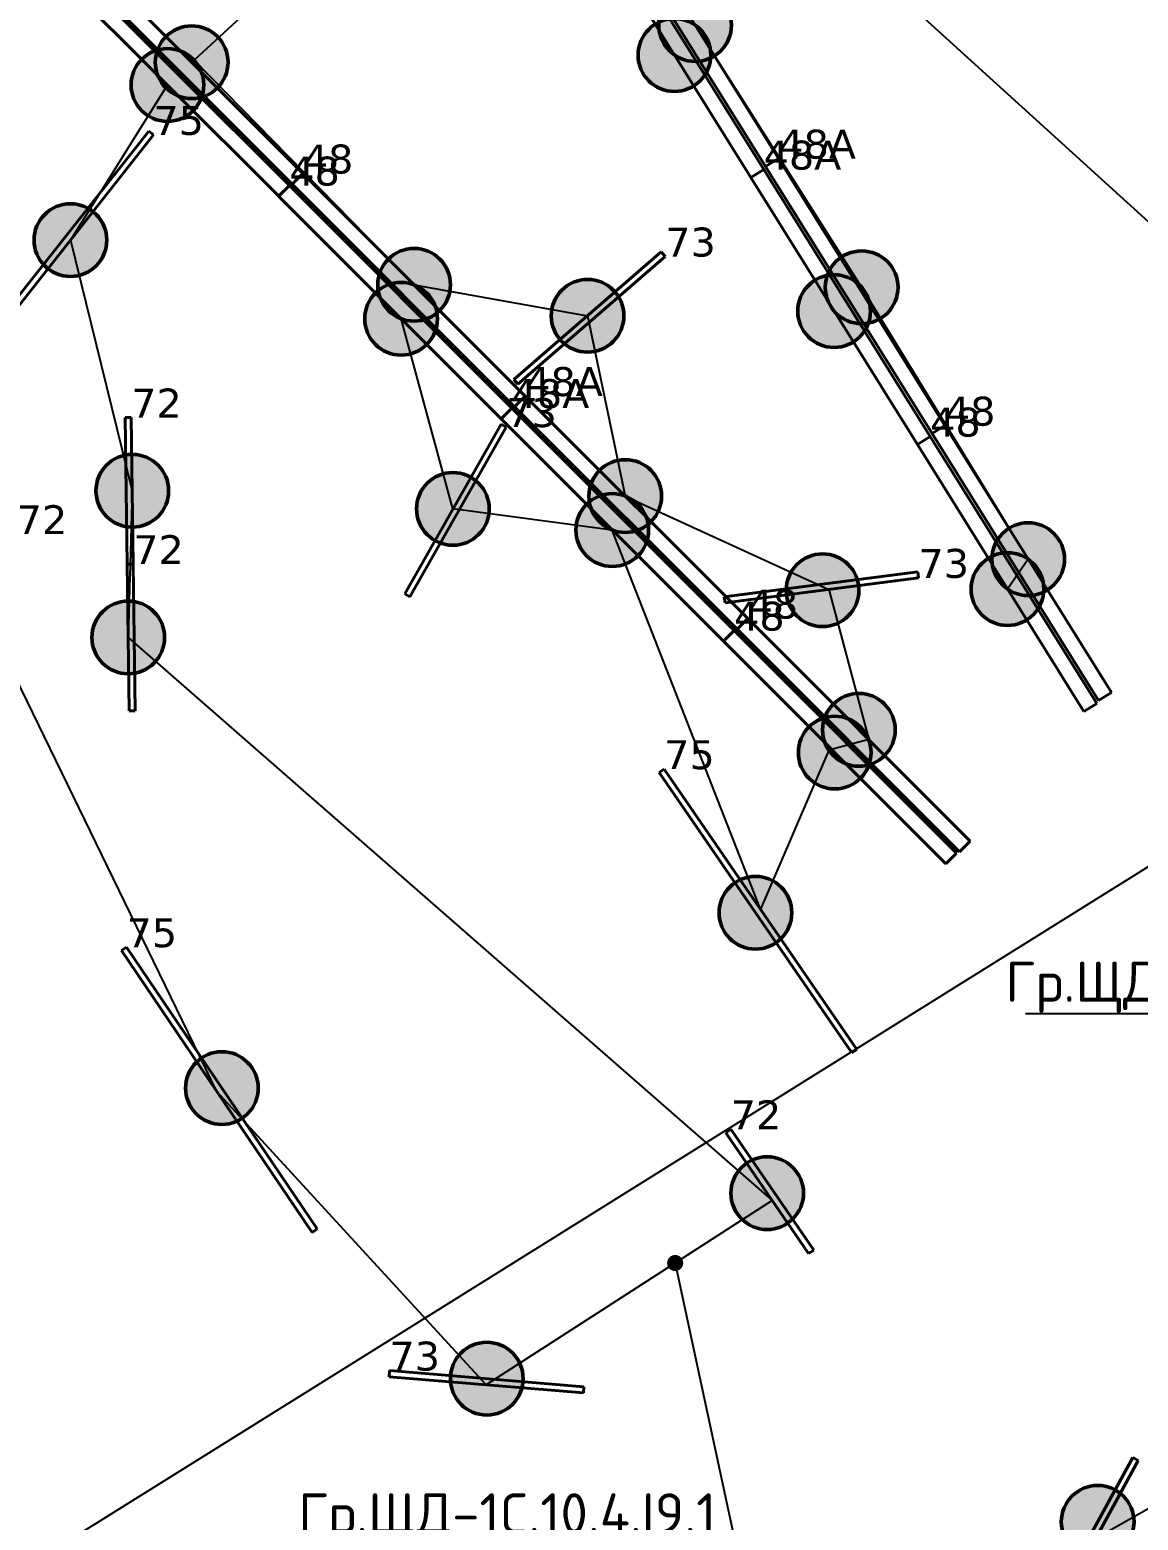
# Model space of a CAD drawing. Header units: millimetres. Extents: x -243740 to 150609, y -473655 to -165121.
# Drawn here: x 27001 to 33900, y -339110 to -329837 of the extents above; entities that cross this region are included whole.
import ezdxf
from ezdxf import colors
from ezdxf.entities.mleader import LeaderData, LeaderLine
from ezdxf.math import Vec2, Vec3

# ---------------------------------------------------------------- set-up
doc = ezdxf.new("R2010")
doc.units = ezdxf.units.MM
for name, color, linetype in [('_HMI', 6, 'Continuous'), ('_Гр.ЩД-1C.10.4.I8.7', 6, 'Continuous'), ('_Гр.ЩД-1C.10.4.I8.8', 6, 'Continuous'), ('_Гр.ЩД-1C.10.4.I9.1', 6, 'Continuous')]:
    doc.layers.add(name, color=color, linetype=linetype)
for name, color, linetype, lineweight in [('_освещение_dali', 3, 'Continuous', 50), ('DLX_FL1_LUM 122', 1, 'Continuous', 40), ('DLX_FL1_LUM 222', 5, 'Continuous', 40), ('DLX_LUM 17', 5, 'Continuous', 40), ('DLX_LUM 6', 5, 'Continuous', 40), ('DLX_LUM 9', 5, 'Continuous', 40)]:
    doc.layers.add(name, color=color, linetype=linetype, lineweight=lineweight)
doc.styles.add('ISOCPEUR', font='isocpeur.ttf')
doc.styles.add('TableTextStyle', font='')
doc.styles.get('TableTextStyle').set_extended_font_data('VERDANA.TTF')
doc.linetypes.add('Truba', pattern='A,3e-05,[4,MSH_7,S=1,R=0,X=0,Y=0],-3.022072', length=3.022102)

# ---------------------------------------------------------------- blocks, each defined once
blk = doc.blocks.new('A$Caabd1818')
at = {"layer": 'DLX_FL1_LUM 122'}
for points in [[(27611.5, 66833.2, 0), (27691.2, 66883, 0)], [(27691.2, 66883, 0), (27611.5, 66833.2, 0)], [(27691.2, 66883, 0), (27611.5, 66833.2, 0)], [(27611.5, 66833.2, 0), (27691.2, 66883, 0)], [(27691.2, 66883, 0), (27691.2, 66883, 0)], [(27691.2, 66883, 0), (28727.7, 65221.8, 0)], [(28727.7, 65221.8, 0), (27691.2, 66883, 0)], [(27691.2, 66883, 0), (27691.2, 66883, 0)], [(28727.7, 65221.8, 0), (27691.2, 66883, 0)], [(27691.2, 66883, 0), (28727.7, 65221.8, 0)], [(27519.9, 66765.2, 0), (27599.6, 66815, 0)], [(27599.6, 66815, 0), (27519.9, 66765.2, 0)], [(27599.6, 66815, 0), (27519.9, 66765.2, 0)], [(27519.9, 66765.2, 0), (27599.6, 66815, 0)], [(28556.3, 65104, 0), (27519.9, 66765.2, 0)], [(27519.9, 66765.2, 0), (27519.9, 66765.2, 0)], [(27519.9, 66765.2, 0), (28556.3, 65104, 0)], [(27519.9, 66765.2, 0), (27519.9, 66765.2, 0)], [(27519.9, 66765.2, 0), (28556.3, 65104, 0)], [(28556.3, 65104, 0), (27519.9, 66765.2, 0)], [(27599.6, 66815, 0), (27599.6, 66815, 0)], [(27599.6, 66815, 0), (28636.1, 65153.8, 0)], [(28636.1, 65153.8, 0), (27599.6, 66815, 0)], [(27599.6, 66815, 0), (27599.6, 66815, 0)], [(28636.1, 65153.8, 0), (27599.6, 66815, 0)], [(27599.6, 66815, 0), (28636.1, 65153.8, 0)], [(28647.9, 65172.1, 0), (27611.5, 66833.2, 0)], [(27611.5, 66833.2, 0), (27611.5, 66833.2, 0)], [(27611.5, 66833.2, 0), (28647.9, 65172.1, 0)], [(27611.5, 66833.2, 0), (27611.5, 66833.2, 0)], [(27611.5, 66833.2, 0), (28647.9, 65172.1, 0)], [(28647.9, 65172.1, 0), (27611.5, 66833.2, 0)], [(26049.3, 65339.6, 0), (26115.8, 65406, 0)], [(26115.8, 65406, 0), (26049.3, 65339.6, 0)], [(26115.8, 65406, 0), (26049.3, 65339.6, 0)], [(26049.3, 65339.6, 0), (26115.8, 65406, 0)], [(26115.8, 65406, 0), (26115.8, 65406, 0)], [(26115.8, 65406, 0), (27500.2, 64021.5, 0)], [(27500.2, 64021.5, 0), (26115.8, 65406, 0)], [(26115.8, 65406, 0), (26115.8, 65406, 0)], [(27500.2, 64021.5, 0), (26115.8, 65406, 0)], [(26115.8, 65406, 0), (27500.2, 64021.5, 0)], [(25965.1, 65264.6, 0), (26031.6, 65331.1, 0)], [(26031.6, 65331.1, 0), (25965.1, 65264.6, 0)], [(26031.6, 65331.1, 0), (25965.1, 65264.6, 0)], [(25965.1, 65264.6, 0), (26031.6, 65331.1, 0)], [(26031.6, 65331.1, 0), (26031.6, 65331.1, 0)], [(26031.6, 65331.1, 0), (27416, 63946.5, 0)], [(27416, 63946.5, 0), (26031.6, 65331.1, 0)], [(26031.6, 65331.1, 0), (26031.6, 65331.1, 0)], [(27416, 63946.5, 0), (26031.6, 65331.1, 0)], [(26031.6, 65331.1, 0), (27416, 63946.5, 0)], [(27433.8, 63955, 0), (26049.3, 65339.6, 0)], [(26049.3, 65339.6, 0), (26049.3, 65339.6, 0)], [(26049.3, 65339.6, 0), (27433.8, 63955, 0)], [(26049.3, 65339.6, 0), (26049.3, 65339.6, 0)], [(26049.3, 65339.6, 0), (27433.8, 63955, 0)], [(27433.8, 63955, 0), (26049.3, 65339.6, 0)], [(27349.6, 63880.1, 0), (25965.1, 65264.6, 0)], [(25965.1, 65264.6, 0), (25965.1, 65264.6, 0)], [(25965.1, 65264.6, 0), (27349.6, 63880.1, 0)], [(25965.1, 65264.6, 0), (25965.1, 65264.6, 0)], [(25965.1, 65264.6, 0), (27349.6, 63880.1, 0)], [(27349.6, 63880.1, 0), (25965.1, 65264.6, 0)], [(28727.7, 65221.8, 0), (28647.9, 65172.1, 0)], [(28647.9, 65172.1, 0), (28727.7, 65221.8, 0)], [(28647.9, 65172.1, 0), (28727.7, 65221.8, 0)], [(28727.7, 65221.8, 0), (28647.9, 65172.1, 0)], [(28727.7, 65221.8, 0), (28727.7, 65221.8, 0)], [(28727.7, 65221.8, 0), (28727.7, 65221.8, 0)], [(28636.1, 65153.8, 0), (28556.3, 65104, 0)], [(28556.3, 65104, 0), (28636.1, 65153.8, 0)], [(28556.3, 65104, 0), (28636.1, 65153.8, 0)], [(28636.1, 65153.8, 0), (28556.3, 65104, 0)], [(28556.3, 65104, 0), (28556.3, 65104, 0)], [(28556.3, 65104, 0), (28556.3, 65104, 0)], [(28636.1, 65153.8, 0), (28636.1, 65153.8, 0)], [(28636.1, 65153.8, 0), (28636.1, 65153.8, 0)], [(28647.9, 65172.1, 0), (28647.9, 65172.1, 0)], [(28647.9, 65172.1, 0), (28647.9, 65172.1, 0)], [(27500.2, 64021.5, 0), (27433.8, 63955, 0)], [(27433.8, 63955, 0), (27500.2, 64021.5, 0)], [(27433.8, 63955, 0), (27500.2, 64021.5, 0)], [(27500.2, 64021.5, 0), (27433.8, 63955, 0)], [(27500.2, 64021.5, 0), (27500.2, 64021.5, 0)], [(27500.2, 64021.5, 0), (27500.2, 64021.5, 0)], [(27416, 63946.5, 0), (27349.6, 63880.1, 0)], [(27349.6, 63880.1, 0), (27416, 63946.5, 0)], [(27349.6, 63880.1, 0), (27416, 63946.5, 0)], [(27416, 63946.5, 0), (27349.6, 63880.1, 0)], [(27416, 63946.5, 0), (27416, 63946.5, 0)], [(27416, 63946.5, 0), (27416, 63946.5, 0)], [(27433.8, 63955, 0), (27433.8, 63955, 0)], [(27433.8, 63955, 0), (27433.8, 63955, 0)], [(27349.6, 63880.1, 0), (27349.6, 63880.1, 0)], [(27349.6, 63880.1, 0), (27349.6, 63880.1, 0)]]:
    blk.add_polyline3d(points, dxfattribs=at)
at = {"layer": 'DLX_FL1_LUM 222'}
for points in [[(26654.8, 68544.2, 0), (27691.2, 66883, 0)], [(27691.2, 66883, 0), (26654.8, 68544.2, 0)], [(27691.2, 66883, 0), (26654.8, 68544.2, 0)], [(26654.8, 68544.2, 0), (27691.2, 66883, 0)], [(26563.2, 68476.2, 0), (27599.6, 66815, 0)], [(27599.6, 66815, 0), (26563.2, 68476.2, 0)], [(27599.6, 66815, 0), (26563.2, 68476.2, 0)], [(26563.2, 68476.2, 0), (27599.6, 66815, 0)], [(27611.5, 66833.2, 0), (26575, 68494.4, 0)], [(26575, 68494.4, 0), (27611.5, 66833.2, 0)], [(26575, 68494.4, 0), (27611.5, 66833.2, 0)], [(27611.5, 66833.2, 0), (26575, 68494.4, 0)], [(27519.9, 66765.2, 0), (26483.4, 68426.4, 0)], [(26483.4, 68426.4, 0), (27519.9, 66765.2, 0)], [(26483.4, 68426.4, 0), (27519.9, 66765.2, 0)], [(27519.9, 66765.2, 0), (26483.4, 68426.4, 0)], [(23347, 68175, 0), (24731.5, 66790.4, 0)], [(24731.5, 66790.4, 0), (23347, 68175, 0)], [(24731.5, 66790.4, 0), (23347, 68175, 0)], [(23347, 68175, 0), (24731.5, 66790.4, 0)], [(23262.8, 68100, 0), (24647.3, 66715.5, 0)], [(24647.3, 66715.5, 0), (23262.8, 68100, 0)], [(24647.3, 66715.5, 0), (23262.8, 68100, 0)], [(23262.8, 68100, 0), (24647.3, 66715.5, 0)], [(24665, 66723.9, 0), (23280.6, 68108.5, 0)], [(23280.6, 68108.5, 0), (24665, 66723.9, 0)], [(23280.6, 68108.5, 0), (24665, 66723.9, 0)], [(24665, 66723.9, 0), (23280.6, 68108.5, 0)], [(24580.8, 66649, 0), (23196.3, 68033.6, 0)], [(23196.3, 68033.6, 0), (24580.8, 66649, 0)], [(23196.3, 68033.6, 0), (24580.8, 66649, 0)], [(24580.8, 66649, 0), (23196.3, 68033.6, 0)], [(27691.2, 66883, 0), (27611.5, 66833.2, 0)], [(27611.5, 66833.2, 0), (27691.2, 66883, 0)], [(27611.5, 66833.2, 0), (27691.2, 66883, 0)], [(27691.2, 66883, 0), (27611.5, 66833.2, 0)], [(27691.2, 66883, 0), (27691.2, 66883, 0)], [(27691.2, 66883, 0), (27691.2, 66883, 0)], [(24664.9, 66724, 0), (24731.4, 66790.5, 0)], [(24731.4, 66790.5, 0), (24664.9, 66724, 0)], [(24731.4, 66790.5, 0), (24664.9, 66724, 0)], [(24664.9, 66724, 0), (24731.4, 66790.5, 0)], [(24731.5, 66790.4, 0), (24665, 66723.9, 0)], [(24665, 66723.9, 0), (24731.5, 66790.4, 0)], [(24665, 66723.9, 0), (24731.5, 66790.4, 0)], [(24731.5, 66790.4, 0), (24665, 66723.9, 0)], [(24731.4, 66790.5, 0), (24731.4, 66790.5, 0)], [(24731.4, 66790.5, 0), (26115.9, 65405.9, 0)], [(26115.9, 65405.9, 0), (24731.4, 66790.5, 0)], [(24731.4, 66790.5, 0), (24731.4, 66790.5, 0)], [(26115.9, 65405.9, 0), (24731.4, 66790.5, 0)], [(24731.4, 66790.5, 0), (26115.9, 65405.9, 0)], [(24731.5, 66790.4, 0), (24731.5, 66790.4, 0)], [(24731.5, 66790.4, 0), (24731.5, 66790.4, 0)], [(27599.6, 66815, 0), (27519.9, 66765.2, 0)], [(27519.9, 66765.2, 0), (27599.6, 66815, 0)], [(27519.9, 66765.2, 0), (27599.6, 66815, 0)], [(27599.6, 66815, 0), (27519.9, 66765.2, 0)], [(27519.9, 66765.2, 0), (27519.9, 66765.2, 0)], [(27519.9, 66765.2, 0), (27519.9, 66765.2, 0)], [(27599.6, 66815, 0), (27599.6, 66815, 0)], [(27599.6, 66815, 0), (27599.6, 66815, 0)], [(27611.5, 66833.2, 0), (27611.5, 66833.2, 0)], [(27611.5, 66833.2, 0), (27611.5, 66833.2, 0)], [(24580.7, 66649.1, 0), (24647.2, 66715.6, 0)], [(24647.2, 66715.6, 0), (24580.7, 66649.1, 0)], [(24647.2, 66715.6, 0), (24580.7, 66649.1, 0)], [(24580.7, 66649.1, 0), (24647.2, 66715.6, 0)], [(24647.3, 66715.5, 0), (24580.8, 66649, 0)], [(24580.8, 66649, 0), (24647.3, 66715.5, 0)], [(24580.8, 66649, 0), (24647.3, 66715.5, 0)], [(24647.3, 66715.5, 0), (24580.8, 66649, 0)], [(24647.2, 66715.6, 0), (24647.2, 66715.6, 0)], [(24647.2, 66715.6, 0), (26031.7, 65331, 0)], [(26031.7, 65331, 0), (24647.2, 66715.6, 0)], [(24647.2, 66715.6, 0), (24647.2, 66715.6, 0)], [(26031.7, 65331, 0), (24647.2, 66715.6, 0)], [(24647.2, 66715.6, 0), (26031.7, 65331, 0)], [(24647.3, 66715.5, 0), (24647.3, 66715.5, 0)], [(24647.3, 66715.5, 0), (24647.3, 66715.5, 0)], [(26049.4, 65339.5, 0), (24664.9, 66724, 0)], [(24664.9, 66724, 0), (24664.9, 66724, 0)], [(24664.9, 66724, 0), (26049.4, 65339.5, 0)], [(24664.9, 66724, 0), (24664.9, 66724, 0)], [(24664.9, 66724, 0), (26049.4, 65339.5, 0)], [(26049.4, 65339.5, 0), (24664.9, 66724, 0)], [(24665, 66723.9, 0), (24665, 66723.9, 0)], [(24665, 66723.9, 0), (24665, 66723.9, 0)], [(25965.2, 65264.5, 0), (24580.7, 66649.1, 0)], [(24580.7, 66649.1, 0), (24580.7, 66649.1, 0)], [(24580.7, 66649.1, 0), (25965.2, 65264.5, 0)], [(24580.7, 66649.1, 0), (24580.7, 66649.1, 0)], [(24580.7, 66649.1, 0), (25965.2, 65264.5, 0)], [(25965.2, 65264.5, 0), (24580.7, 66649.1, 0)], [(24580.8, 66649, 0), (24580.8, 66649, 0)], [(24580.8, 66649, 0), (24580.8, 66649, 0)], [(26115.9, 65405.9, 0), (26049.4, 65339.5, 0)], [(26049.4, 65339.5, 0), (26115.9, 65405.9, 0)], [(26049.4, 65339.5, 0), (26115.9, 65405.9, 0)], [(26115.9, 65405.9, 0), (26049.4, 65339.5, 0)], [(26115.9, 65405.9, 0), (26115.9, 65405.9, 0)], [(26115.9, 65405.9, 0), (26115.9, 65405.9, 0)], [(26031.7, 65331, 0), (25965.2, 65264.5, 0)], [(25965.2, 65264.5, 0), (26031.7, 65331, 0)], [(25965.2, 65264.5, 0), (26031.7, 65331, 0)], [(26031.7, 65331, 0), (25965.2, 65264.5, 0)], [(26031.7, 65331, 0), (26031.7, 65331, 0)], [(26031.7, 65331, 0), (26031.7, 65331, 0)], [(26049.4, 65339.5, 0), (26049.4, 65339.5, 0)], [(26049.4, 65339.5, 0), (26049.4, 65339.5, 0)], [(25965.2, 65264.5, 0), (25965.2, 65264.5, 0)], [(25965.2, 65264.5, 0), (25965.2, 65264.5, 0)], [(28647.9, 65172.1, 0), (28727.7, 65221.8, 0)], [(28727.7, 65221.8, 0), (28647.9, 65172.1, 0)], [(28727.7, 65221.8, 0), (28647.9, 65172.1, 0)], [(28647.9, 65172.1, 0), (28727.7, 65221.8, 0)], [(28727.7, 65221.8, 0), (28727.7, 65221.8, 0)], [(28727.7, 65221.8, 0), (29764.1, 63560.6, 0)], [(29764.1, 63560.6, 0), (28727.7, 65221.8, 0)], [(28727.7, 65221.8, 0), (28727.7, 65221.8, 0)], [(29764.1, 63560.6, 0), (28727.7, 65221.8, 0)], [(28727.7, 65221.8, 0), (29764.1, 63560.6, 0)], [(28556.3, 65104, 0), (28636.1, 65153.8, 0)], [(28636.1, 65153.8, 0), (28556.3, 65104, 0)], [(28636.1, 65153.8, 0), (28556.3, 65104, 0)], [(28556.3, 65104, 0), (28636.1, 65153.8, 0)], [(29592.8, 63442.8, 0), (28556.3, 65104, 0)], [(28556.3, 65104, 0), (28556.3, 65104, 0)], [(28556.3, 65104, 0), (29592.8, 63442.8, 0)], [(28556.3, 65104, 0), (28556.3, 65104, 0)], [(28556.3, 65104, 0), (29592.8, 63442.8, 0)], [(29592.8, 63442.8, 0), (28556.3, 65104, 0)], [(28636.1, 65153.8, 0), (28636.1, 65153.8, 0)], [(28636.1, 65153.8, 0), (29672.5, 63492.6, 0)], [(29672.5, 63492.6, 0), (28636.1, 65153.8, 0)], [(28636.1, 65153.8, 0), (28636.1, 65153.8, 0)], [(29672.5, 63492.6, 0), (28636.1, 65153.8, 0)], [(28636.1, 65153.8, 0), (29672.5, 63492.6, 0)], [(29684.4, 63510.9, 0), (28647.9, 65172.1, 0)], [(28647.9, 65172.1, 0), (28647.9, 65172.1, 0)], [(28647.9, 65172.1, 0), (29684.4, 63510.9, 0)], [(28647.9, 65172.1, 0), (28647.9, 65172.1, 0)], [(28647.9, 65172.1, 0), (29684.4, 63510.9, 0)], [(29684.4, 63510.9, 0), (28647.9, 65172.1, 0)], [(27433.7, 63955.1, 0), (27500.1, 64021.6, 0)], [(27500.1, 64021.6, 0), (27433.7, 63955.1, 0)], [(27500.1, 64021.6, 0), (27433.7, 63955.1, 0)], [(27433.7, 63955.1, 0), (27500.1, 64021.6, 0)], [(27500.1, 64021.6, 0), (27500.1, 64021.6, 0)], [(27500.1, 64021.6, 0), (28884.6, 62637, 0)], [(28884.6, 62637, 0), (27500.1, 64021.6, 0)], [(27500.1, 64021.6, 0), (27500.1, 64021.6, 0)], [(28884.6, 62637, 0), (27500.1, 64021.6, 0)], [(27500.1, 64021.6, 0), (28884.6, 62637, 0)], [(27349.5, 63880.2, 0), (27415.9, 63946.6, 0)], [(27415.9, 63946.6, 0), (27349.5, 63880.2, 0)], [(27415.9, 63946.6, 0), (27349.5, 63880.2, 0)], [(27349.5, 63880.2, 0), (27415.9, 63946.6, 0)], [(27415.9, 63946.6, 0), (27415.9, 63946.6, 0)], [(27415.9, 63946.6, 0), (28800.4, 62562.1, 0)], [(28800.4, 62562.1, 0), (27415.9, 63946.6, 0)], [(27415.9, 63946.6, 0), (27415.9, 63946.6, 0)], [(28800.4, 62562.1, 0), (27415.9, 63946.6, 0)], [(27415.9, 63946.6, 0), (28800.4, 62562.1, 0)], [(28818.1, 62570.5, 0), (27433.7, 63955.1, 0)], [(27433.7, 63955.1, 0), (27433.7, 63955.1, 0)], [(27433.7, 63955.1, 0), (28818.1, 62570.5, 0)], [(27433.7, 63955.1, 0), (27433.7, 63955.1, 0)], [(27433.7, 63955.1, 0), (28818.1, 62570.5, 0)], [(28818.1, 62570.5, 0), (27433.7, 63955.1, 0)], [(28733.9, 62495.6, 0), (27349.5, 63880.2, 0)], [(27349.5, 63880.2, 0), (27349.5, 63880.2, 0)], [(27349.5, 63880.2, 0), (28733.9, 62495.6, 0)], [(27349.5, 63880.2, 0), (27349.5, 63880.2, 0)], [(27349.5, 63880.2, 0), (28733.9, 62495.6, 0)], [(28733.9, 62495.6, 0), (27349.5, 63880.2, 0)], [(29764.1, 63560.6, 0), (29684.4, 63510.9, 0)], [(29684.4, 63510.9, 0), (29764.1, 63560.6, 0)], [(29684.4, 63510.9, 0), (29764.1, 63560.6, 0)], [(29764.1, 63560.6, 0), (29684.4, 63510.9, 0)], [(29764.1, 63560.6, 0), (29764.1, 63560.6, 0)], [(29764.1, 63560.6, 0), (29764.1, 63560.6, 0)], [(29672.5, 63492.6, 0), (29592.8, 63442.8, 0)], [(29592.8, 63442.8, 0), (29672.5, 63492.6, 0)], [(29592.8, 63442.8, 0), (29672.5, 63492.6, 0)], [(29672.5, 63492.6, 0), (29592.8, 63442.8, 0)], [(29592.8, 63442.8, 0), (29592.8, 63442.8, 0)], [(29592.8, 63442.8, 0), (29592.8, 63442.8, 0)], [(29672.5, 63492.6, 0), (29672.5, 63492.6, 0)], [(29672.5, 63492.6, 0), (29672.5, 63492.6, 0)], [(29684.4, 63510.9, 0), (29684.4, 63510.9, 0)], [(29684.4, 63510.9, 0), (29684.4, 63510.9, 0)], [(28884.6, 62637, 0), (28818.1, 62570.5, 0)], [(28818.1, 62570.5, 0), (28884.6, 62637, 0)], [(28818.1, 62570.5, 0), (28884.6, 62637, 0)], [(28884.6, 62637, 0), (28818.1, 62570.5, 0)], [(28884.6, 62637, 0), (28884.6, 62637, 0)], [(28884.6, 62637, 0), (28884.6, 62637, 0)], [(28800.4, 62562.1, 0), (28733.9, 62495.6, 0)], [(28733.9, 62495.6, 0), (28800.4, 62562.1, 0)], [(28733.9, 62495.6, 0), (28800.4, 62562.1, 0)], [(28800.4, 62562.1, 0), (28733.9, 62495.6, 0)], [(28733.9, 62495.6, 0), (28733.9, 62495.6, 0)], [(28733.9, 62495.6, 0), (28733.9, 62495.6, 0)], [(28800.4, 62562.1, 0), (28800.4, 62562.1, 0)], [(28800.4, 62562.1, 0), (28800.4, 62562.1, 0)], [(28818.1, 62570.5, 0), (28818.1, 62570.5, 0)], [(28818.1, 62570.5, 0), (28818.1, 62570.5, 0)]]:
    blk.add_polyline3d(points, dxfattribs=at)
at = {"layer": 'DLX_LUM 17'}
for points in [[(22460.2, 65394.1, 0), (23771.8, 67054.6, 0)], [(23771.8, 67054.6, 0), (22460.2, 65394.1, 0)], [(23771.8, 67054.6, 0), (22460.2, 65394.1, 0)], [(22460.2, 65394.1, 0), (23771.8, 67054.6, 0)], [(23771.8, 67054.6, 0), (23771.8, 67054.6, 0)], [(23771.8, 67054.6, 0), (23801.7, 67031, 0)], [(23801.7, 67031, 0), (23771.8, 67054.6, 0)], [(23771.8, 67054.6, 0), (23771.8, 67054.6, 0)], [(23801.7, 67031, 0), (23771.8, 67054.6, 0)], [(23771.8, 67054.6, 0), (23801.7, 67031, 0)], [(23801.7, 67031, 0), (22490.1, 65370.5, 0)], [(22490.1, 65370.5, 0), (23801.7, 67031, 0)], [(22490.1, 65370.5, 0), (23801.7, 67031, 0)], [(23801.7, 67031, 0), (22490.1, 65370.5, 0)], [(23801.7, 67031, 0), (23801.7, 67031, 0)], [(23801.7, 67031, 0), (23801.7, 67031, 0)], [(26949.3, 63063.5, 0), (26980.6, 63085, 0)], [(26980.6, 63085, 0), (26949.3, 63063.5, 0)], [(26980.6, 63085, 0), (26949.3, 63063.5, 0)], [(26949.3, 63063.5, 0), (26980.6, 63085, 0)], [(28147.3, 61319.3, 0), (26949.3, 63063.5, 0)], [(26949.3, 63063.5, 0), (26949.3, 63063.5, 0)], [(26949.3, 63063.5, 0), (28147.3, 61319.3, 0)], [(26949.3, 63063.5, 0), (26949.3, 63063.5, 0)], [(26949.3, 63063.5, 0), (28147.3, 61319.3, 0)], [(28147.3, 61319.3, 0), (26949.3, 63063.5, 0)], [(26980.6, 63085, 0), (26980.6, 63085, 0)], [(26980.6, 63085, 0), (28178.6, 61340.8, 0)], [(28178.6, 61340.8, 0), (26980.6, 63085, 0)], [(26980.6, 63085, 0), (26980.6, 63085, 0)], [(28178.6, 61340.8, 0), (26980.6, 63085, 0)], [(26980.6, 63085, 0), (28178.6, 61340.8, 0)], [(23602.9, 61955.7, 0), (23634.4, 61977, 0)], [(23634.4, 61977, 0), (23602.9, 61955.7, 0)], [(23634.4, 61977, 0), (23602.9, 61955.7, 0)], [(23602.9, 61955.7, 0), (23634.4, 61977, 0)], [(24788.5, 60203, 0), (23602.9, 61955.7, 0)], [(23602.9, 61955.7, 0), (23602.9, 61955.7, 0)], [(23602.9, 61955.7, 0), (24788.5, 60203, 0)], [(23602.9, 61955.7, 0), (23602.9, 61955.7, 0)], [(23602.9, 61955.7, 0), (24788.5, 60203, 0)], [(24788.5, 60203, 0), (23602.9, 61955.7, 0)], [(23634.4, 61977, 0), (23634.4, 61977, 0)], [(23634.4, 61977, 0), (24820, 60224.3, 0)], [(24820, 60224.3, 0), (23634.4, 61977, 0)], [(23634.4, 61977, 0), (23634.4, 61977, 0)], [(24820, 60224.3, 0), (23634.4, 61977, 0)], [(23634.4, 61977, 0), (24820, 60224.3, 0)], [(28178.6, 61340.8, 0), (28147.3, 61319.3, 0)], [(28147.3, 61319.3, 0), (28178.6, 61340.8, 0)], [(28147.3, 61319.3, 0), (28178.6, 61340.8, 0)], [(28178.6, 61340.8, 0), (28147.3, 61319.3, 0)], [(28147.3, 61319.3, 0), (28147.3, 61319.3, 0)], [(28147.3, 61319.3, 0), (28147.3, 61319.3, 0)], [(28178.6, 61340.8, 0), (28178.6, 61340.8, 0)], [(28178.6, 61340.8, 0), (28178.6, 61340.8, 0)], [(24820, 60224.3, 0), (24788.5, 60203, 0)], [(24788.5, 60203, 0), (24820, 60224.3, 0)], [(24788.5, 60203, 0), (24820, 60224.3, 0)], [(24820, 60224.3, 0), (24788.5, 60203, 0)], [(24788.5, 60203, 0), (24788.5, 60203, 0)], [(24788.5, 60203, 0), (24788.5, 60203, 0)], [(24820, 60224.3, 0), (24820, 60224.3, 0)], [(24820, 60224.3, 0), (24820, 60224.3, 0)]]:
    blk.add_polyline3d(points, dxfattribs=at)
at = {"layer": 'DLX_LUM 6'}
for points in [[(26044.7, 65508.1, 0), (26962.4, 66302.8, 0)], [(26962.4, 66302.8, 0), (26044.7, 65508.1, 0)], [(26962.4, 66302.8, 0), (26044.7, 65508.1, 0)], [(26044.7, 65508.1, 0), (26962.4, 66302.8, 0)], [(26962.4, 66302.8, 0), (26962.4, 66302.8, 0)], [(26962.4, 66302.8, 0), (26987.3, 66274.1, 0)], [(26987.3, 66274.1, 0), (26962.4, 66302.8, 0)], [(26962.4, 66302.8, 0), (26962.4, 66302.8, 0)], [(26987.3, 66274.1, 0), (26962.4, 66302.8, 0)], [(26962.4, 66302.8, 0), (26987.3, 66274.1, 0)], [(26987.3, 66274.1, 0), (26069.6, 65479.3, 0)], [(26069.6, 65479.3, 0), (26987.3, 66274.1, 0)], [(26069.6, 65479.3, 0), (26987.3, 66274.1, 0)], [(26987.3, 66274.1, 0), (26069.6, 65479.3, 0)], [(26987.3, 66274.1, 0), (26987.3, 66274.1, 0)], [(26987.3, 66274.1, 0), (26987.3, 66274.1, 0)], [(26069.6, 65479.3, 0), (26044.7, 65508.1, 0)], [(26044.7, 65508.1, 0), (26044.7, 65508.1, 0)], [(26044.7, 65508.1, 0), (26069.6, 65479.3, 0)], [(26044.7, 65508.1, 0), (26044.7, 65508.1, 0)], [(26044.7, 65508.1, 0), (26069.6, 65479.3, 0)], [(26069.6, 65479.3, 0), (26044.7, 65508.1, 0)], [(26069.6, 65479.3, 0), (26069.6, 65479.3, 0)], [(26069.6, 65479.3, 0), (26069.6, 65479.3, 0)], [(25365.2, 64176.1, 0), (25964.7, 65231.8, 0)], [(25964.7, 65231.8, 0), (25365.2, 64176.1, 0)], [(25964.7, 65231.8, 0), (25365.2, 64176.1, 0)], [(25365.2, 64176.1, 0), (25964.7, 65231.8, 0)], [(25997.7, 65213, 0), (25398.2, 64157.4, 0)], [(25398.2, 64157.4, 0), (25997.7, 65213, 0)], [(25398.2, 64157.4, 0), (25997.7, 65213, 0)], [(25997.7, 65213, 0), (25398.2, 64157.4, 0)], [(25964.7, 65231.8, 0), (25964.7, 65231.8, 0)], [(25964.7, 65231.8, 0), (25997.7, 65213, 0)], [(25997.7, 65213, 0), (25964.7, 65231.8, 0)], [(25964.7, 65231.8, 0), (25964.7, 65231.8, 0)], [(25997.7, 65213, 0), (25964.7, 65231.8, 0)], [(25964.7, 65231.8, 0), (25997.7, 65213, 0)], [(25997.7, 65213, 0), (25997.7, 65213, 0)], [(25997.7, 65213, 0), (25997.7, 65213, 0)], [(27354.7, 64157.7, 0), (28558.8, 64312.5, 0)], [(28558.8, 64312.5, 0), (27354.7, 64157.7, 0)], [(28558.8, 64312.5, 0), (27354.7, 64157.7, 0)], [(27354.7, 64157.7, 0), (28558.8, 64312.5, 0)], [(28563.7, 64274.9, 0), (27359.6, 64120, 0)], [(27359.6, 64120, 0), (28563.7, 64274.9, 0)], [(27359.6, 64120, 0), (28563.7, 64274.9, 0)], [(28563.7, 64274.9, 0), (27359.6, 64120, 0)], [(28558.8, 64312.5, 0), (28558.8, 64312.5, 0)], [(28558.8, 64312.5, 0), (28563.7, 64274.9, 0)], [(28563.7, 64274.9, 0), (28558.8, 64312.5, 0)], [(28558.8, 64312.5, 0), (28558.8, 64312.5, 0)], [(28563.7, 64274.9, 0), (28558.8, 64312.5, 0)], [(28558.8, 64312.5, 0), (28563.7, 64274.9, 0)], [(28563.7, 64274.9, 0), (28563.7, 64274.9, 0)], [(28563.7, 64274.9, 0), (28563.7, 64274.9, 0)], [(25365.2, 64176.1, 0), (25365.2, 64176.1, 0)], [(25398.2, 64157.4, 0), (25365.2, 64176.1, 0)], [(25365.2, 64176.1, 0), (25365.2, 64176.1, 0)], [(25365.2, 64176.1, 0), (25398.2, 64157.4, 0)], [(25365.2, 64176.1, 0), (25398.2, 64157.4, 0)], [(25398.2, 64157.4, 0), (25365.2, 64176.1, 0)], [(25398.2, 64157.4, 0), (25398.2, 64157.4, 0)], [(25398.2, 64157.4, 0), (25398.2, 64157.4, 0)], [(27359.6, 64120, 0), (27354.7, 64157.7, 0)], [(27354.7, 64157.7, 0), (27354.7, 64157.7, 0)], [(27354.7, 64157.7, 0), (27359.6, 64120, 0)], [(27354.7, 64157.7, 0), (27354.7, 64157.7, 0)], [(27354.7, 64157.7, 0), (27359.6, 64120, 0)], [(27359.6, 64120, 0), (27354.7, 64157.7, 0)], [(27359.6, 64120, 0), (27359.6, 64120, 0)], [(27359.6, 64120, 0), (27359.6, 64120, 0)], [(25267.7, 59305, 0), (25270.9, 59342.9, 0)], [(25270.9, 59342.9, 0), (25267.7, 59305, 0)], [(25270.9, 59342.9, 0), (25267.7, 59305, 0)], [(25267.7, 59305, 0), (25270.9, 59342.9, 0)], [(26477.6, 59204.9, 0), (25267.7, 59305, 0)], [(25267.7, 59305, 0), (25267.7, 59305, 0)], [(25267.7, 59305, 0), (26477.6, 59204.9, 0)], [(25267.7, 59305, 0), (25267.7, 59305, 0)], [(25267.7, 59305, 0), (26477.6, 59204.9, 0)], [(26477.6, 59204.9, 0), (25267.7, 59305, 0)], [(25270.9, 59342.9, 0), (25270.9, 59342.9, 0)], [(25270.9, 59342.9, 0), (26480.7, 59242.8, 0)], [(26480.7, 59242.8, 0), (25270.9, 59342.9, 0)], [(25270.9, 59342.9, 0), (25270.9, 59342.9, 0)], [(26480.7, 59242.8, 0), (25270.9, 59342.9, 0)], [(25270.9, 59342.9, 0), (26480.7, 59242.8, 0)], [(26480.7, 59242.8, 0), (26477.6, 59204.9, 0)], [(26477.6, 59204.9, 0), (26480.7, 59242.8, 0)], [(26477.6, 59204.9, 0), (26480.7, 59242.8, 0)], [(26480.7, 59242.8, 0), (26477.6, 59204.9, 0)], [(26477.6, 59204.9, 0), (26477.6, 59204.9, 0)], [(26477.6, 59204.9, 0), (26477.6, 59204.9, 0)], [(26480.7, 59242.8, 0), (26480.7, 59242.8, 0)], [(26480.7, 59242.8, 0), (26480.7, 59242.8, 0)]]:
    blk.add_polyline3d(points, dxfattribs=at)
at = {"layer": 'DLX_LUM 9'}
for points in [[(23625.5, 65271.8, 0), (23663.5, 65272.3, 0)], [(23663.5, 65272.3, 0), (23625.5, 65271.8, 0)], [(23663.5, 65272.3, 0), (23625.5, 65271.8, 0)], [(23625.5, 65271.8, 0), (23663.5, 65272.3, 0)], [(23638, 64359.9, 0), (23625.5, 65271.8, 0)], [(23625.5, 65271.8, 0), (23625.5, 65271.8, 0)], [(23625.5, 65271.8, 0), (23638, 64359.9, 0)], [(23625.5, 65271.8, 0), (23625.5, 65271.8, 0)], [(23625.5, 65271.8, 0), (23638, 64359.9, 0)], [(23638, 64359.9, 0), (23625.5, 65271.8, 0)], [(23663.5, 65272.3, 0), (23663.5, 65272.3, 0)], [(23663.5, 65272.3, 0), (23676, 64360.4, 0)], [(23676, 64360.4, 0), (23663.5, 65272.3, 0)], [(23663.5, 65272.3, 0), (23663.5, 65272.3, 0)], [(23676, 64360.4, 0), (23663.5, 65272.3, 0)], [(23663.5, 65272.3, 0), (23676, 64360.4, 0)], [(23676, 64360.4, 0), (23638, 64359.9, 0)], [(23638, 64359.9, 0), (23676, 64360.4, 0)], [(23638, 64359.9, 0), (23676, 64360.4, 0)], [(23676, 64360.4, 0), (23638, 64359.9, 0)], [(23638, 64359.9, 0), (23676, 64360.4, 0)], [(23676, 64360.4, 0), (23638, 64359.9, 0)], [(23676, 64360.4, 0), (23638, 64359.9, 0)], [(23638, 64359.9, 0), (23676, 64360.4, 0)], [(23638, 64359.9, 0), (23638, 64359.9, 0)], [(23638, 64359.9, 0), (23638, 64359.9, 0)], [(23650.5, 63448, 0), (23638, 64359.9, 0)], [(23638, 64359.9, 0), (23638, 64359.9, 0)], [(23638, 64359.9, 0), (23650.5, 63448, 0)], [(23638, 64359.9, 0), (23638, 64359.9, 0)], [(23638, 64359.9, 0), (23650.5, 63448, 0)], [(23650.5, 63448, 0), (23638, 64359.9, 0)], [(23676, 64360.4, 0), (23676, 64360.4, 0)], [(23676, 64360.4, 0), (23676, 64360.4, 0)], [(23676, 64360.4, 0), (23676, 64360.4, 0)], [(23676, 64360.4, 0), (23688.5, 63448.5, 0)], [(23688.5, 63448.5, 0), (23676, 64360.4, 0)], [(23676, 64360.4, 0), (23676, 64360.4, 0)], [(23688.5, 63448.5, 0), (23676, 64360.4, 0)], [(23676, 64360.4, 0), (23688.5, 63448.5, 0)], [(23688.5, 63448.5, 0), (23650.5, 63448, 0)], [(23650.5, 63448, 0), (23688.5, 63448.5, 0)], [(23650.5, 63448, 0), (23688.5, 63448.5, 0)], [(23688.5, 63448.5, 0), (23650.5, 63448, 0)], [(23650.5, 63448, 0), (23650.5, 63448, 0)], [(23650.5, 63448, 0), (23650.5, 63448, 0)], [(23688.5, 63448.5, 0), (23688.5, 63448.5, 0)], [(23688.5, 63448.5, 0), (23688.5, 63448.5, 0)], [(27363.2, 60822.7, 0), (27394.5, 60844.2, 0)], [(27394.5, 60844.2, 0), (27363.2, 60822.7, 0)], [(27394.5, 60844.2, 0), (27363.2, 60822.7, 0)], [(27363.2, 60822.7, 0), (27394.5, 60844.2, 0)], [(27394.5, 60844.2, 0), (27394.5, 60844.2, 0)], [(27394.5, 60844.2, 0), (27910.8, 60092.4, 0)], [(27910.8, 60092.4, 0), (27394.5, 60844.2, 0)], [(27394.5, 60844.2, 0), (27394.5, 60844.2, 0)], [(27910.8, 60092.4, 0), (27394.5, 60844.2, 0)], [(27394.5, 60844.2, 0), (27910.8, 60092.4, 0)], [(27879.5, 60070.9, 0), (27363.2, 60822.7, 0)], [(27363.2, 60822.7, 0), (27363.2, 60822.7, 0)], [(27363.2, 60822.7, 0), (27879.5, 60070.9, 0)], [(27363.2, 60822.7, 0), (27363.2, 60822.7, 0)], [(27363.2, 60822.7, 0), (27879.5, 60070.9, 0)], [(27879.5, 60070.9, 0), (27363.2, 60822.7, 0)], [(27910.8, 60092.4, 0), (27879.5, 60070.9, 0)], [(27879.5, 60070.9, 0), (27910.8, 60092.4, 0)], [(27879.5, 60070.9, 0), (27910.8, 60092.4, 0)], [(27910.8, 60092.4, 0), (27879.5, 60070.9, 0)], [(27910.8, 60092.4, 0), (27910.8, 60092.4, 0)], [(27910.8, 60092.4, 0), (27910.8, 60092.4, 0)], [(27879.5, 60070.9, 0), (27879.5, 60070.9, 0)], [(27879.5, 60070.9, 0), (27879.5, 60070.9, 0)], [(29460.5, 58001.4, 0), (29896.4, 58802.5, 0)], [(29896.4, 58802.5, 0), (29460.5, 58001.4, 0)], [(29896.4, 58802.5, 0), (29460.5, 58001.4, 0)], [(29460.5, 58001.4, 0), (29896.4, 58802.5, 0)], [(29896.4, 58802.5, 0), (29896.4, 58802.5, 0)], [(29896.4, 58802.5, 0), (29929.8, 58784.3, 0)], [(29929.8, 58784.3, 0), (29896.4, 58802.5, 0)], [(29896.4, 58802.5, 0), (29896.4, 58802.5, 0)], [(29929.8, 58784.3, 0), (29896.4, 58802.5, 0)], [(29896.4, 58802.5, 0), (29929.8, 58784.3, 0)], [(29929.8, 58784.3, 0), (29493.9, 57983.2, 0)], [(29493.9, 57983.2, 0), (29929.8, 58784.3, 0)], [(29493.9, 57983.2, 0), (29929.8, 58784.3, 0)], [(29929.8, 58784.3, 0), (29493.9, 57983.2, 0)], [(29929.8, 58784.3, 0), (29929.8, 58784.3, 0)], [(29929.8, 58784.3, 0), (29929.8, 58784.3, 0)]]:
    blk.add_polyline3d(points, dxfattribs=at)
blk = doc.blocks.new('A$Cab2378fa')
at = {"lineweight": 25, "true_color": 0xfff5f5}
h = blk.add_hatch(color=7, dxfattribs=at)
h.dxf.hatch_style = 1
h.paths.add_polyline_path([(0, 0), (-141.6, -170.3, 0.174923), (3, -222.4, 0.197808), (162.3, -156.8)])
h.paths.add_polyline_path([(-163.2, 157.6), (0, 0), (147.8, 177.8, 0.175398), (3, 230.2, 0.209014)])
at = {"lineweight": 25}
h = blk.add_hatch(color=0, dxfattribs=at)
h.paths.add_polyline_path([(162.3, -156.8, 0.442338), (147.8, 177.8), (0, 0)])
h.paths.add_polyline_path([(-141.6, -170.3), (0, 0), (-163.2, 157.6, 0.430096)])
blk.add_circle((3, 3.9), 226.3)
blk = doc.blocks.new('_Dot')
at = {"color": 0, "linetype": 'ByBlock', "lineweight": -2}
blk.add_line((-0.5, 0), (-1, 0), dxfattribs=at)
at = {"color": 0, "linetype": 'ByBlock', "const_width": 0.5}
blk.add_lwpolyline([(-0.25, 0, 1), (0.25, 0, 1)], format="xyb", close=True, dxfattribs=at)

msp = doc.modelspace()

# ---------------------------------------------------------------- linework, layer by layer
at = {"layer": '_HMI', "ltscale": 100}
msp.add_lwpolyline([(41390.1, -328035.2), (39179.5, -330829.2), (34211.1, -334889.4), (26028, -339993.3), (22739.5, -340867.2), (34532.2, -385192.1), (27880.3, -386959.5), (28508, -389445.1), (28773.4, -389445.1)], dxfattribs=at)
at = {"layer": '_Гр.ЩД-1C.10.4.I8.7', "ltscale": 100}
msp.add_lwpolyline([(39710.9, -335788.2), (23783.4, -344795.8)], dxfattribs=at)
at = {"layer": '_Гр.ЩД-1C.10.4.I9.1', "ltscale": 100}
for points in [[(31142.7, -329808.2), (32179.1, -331439.3), (33215.6, -333130.6), (33086.9, -333316.7), (32007.8, -331587.2), (31014, -329994.4), (29934.9, -328264.8), (28024.6, -330027.1), (29393.3, -331423.6), (30473.2, -331616.4), (30707.6, -332738), (31975.1, -333318.7), (32222.9, -334253.3), (31974.5, -334319.1), (31549.3, -335308.9), (30627, -332949.4), (29634.6, -332817.8), (29312.7, -331635.1), (27858.3, -330180.5), (27254.1, -331145.6), (27639.4, -332705.4), (27614, -333617.8), (31622.4, -337120.6), (29842.4, -338266.8), (28165.4, -336442.4), (26661.9, -333352.9)], [(34666.2, -331669.1), (32185.9, -329415.7)]]:
    msp.add_lwpolyline(points, dxfattribs=at)

# ---------------------------------------------------------------- block references
at = {"layer": '_освещение_dali', "color": 5, "ltscale": 100}
for p in [(31139.7, -329812.1), (28006, -330043), (31011, -329998.3), (27855.3, -330184.4), (27251.1, -331149.5), (29390.4, -331427.5), (30470.3, -331620.3), (29309.7, -331639), (27636.4, -332709.3), (29631.7, -332821.7), (33212.6, -333134.5), (31932.8, -333327.7), (33083.9, -333320.6), (27611, -333621.7), (32159.1, -334196.4), (32008.4, -334337.8), (31515, -335334.3), (28193.9, -336425.1), (31588.1, -337078.9), (29842.5, -338232.9), (33645.2, -339123.8)]:
    msp.add_blockref('A$Cab2378fa', p, dxfattribs=at)
at = {"layer": '_освещение_dali', "color": 1, "ltscale": 100}
for p in [(32176.2, -331443.2), (32004.8, -331591.1), (30704.7, -332741.9), (30624, -332953.3)]:
    msp.add_blockref('A$Cab2378fa', p, dxfattribs=at)
at = {"layer": 'Defpoints', "linetype": 'Truba', "ltscale": 100}
msp.add_blockref('A$Caabd1818', (3969.7, -397521.8), dxfattribs=at)

# ---------------------------------------------------------------- texts
at = {"layer": '_освещение_dali', "color": 11, "true_color": 0xff8b52, "style": 'TableTextStyle'}
for s, p in [('75', (27771.3, -330490.8)), ('48А', (31660.9, -330638.8)), ('48', (28701.1, -330731.3)), ('48А', (31569.3, -330706.8)), ('48', (28616.9, -330806.2)), ('73', (30956.9, -331247.7)), ('48А', (30085.4, -332115.8)), ('48А', (30001.2, -332190.7)), ('72', (27633.1, -332249.4)), ('73', (29967.4, -332308.8)), ('48', (32697.4, -332300)), ('48', (32605.7, -332368)), ('72', (26920.1, -332975.1)), ('72', (27645.7, -333161.4)), ('73', (32533.3, -333246.9)), ('48', (31469.8, -333500.2)), ('48', (31385.6, -333575.1)), ('75', (30950.3, -334436.8)), ('75', (27604.1, -335544.8)), ('72', (31364.2, -336677.6)), ('73', (29240.5, -338178.9))]:
    msp.add_text(s, height=180, dxfattribs=at).set_placement(p)

# ---------------------------------------------------------------- leaders
at = {"layer": '_Гр.ЩД-1C.10.4.I8.8', "ltscale": 100}
ml = msp.add_multileader_mtext('Standard', dxfattribs=at)
ml.set_content('Гр.ЩД-1C.10.4.I8.8', color=256, style='ISOCPEUR')
ml.set_leader_properties()
ml.set_arrow_properties(name='DOT')
ml.build(insert=Vec2(0, 0))
ml.multileader.update_dxf_attribs({"has_dogleg": 0, "text_left_attachment_type": 6, "text_right_attachment_type": 6, "arrow_head_size": 100})
ctx = ml.context
ctx.base_point, ctx.char_height, ctx.arrow_head_size, ctx.landing_gap_size, ctx.plane_origin = Vec3(32873.7, -335959.5), 250, 100, 200, Vec3(117467, -208188.9)
ctx.left_attachment, ctx.right_attachment = 6, 6
notes = []
notes.append((ctx, [(1, (1, 1, 0), (35856.7, -335959.5), (-1, 0), 8, [(1, [(36086.7, -334873.1)], 0, [])])]))
ctx.mtext.insert, ctx.mtext.width, ctx.mtext.flow_direction = Vec3(33073.7, -335634.5), 2425, 5
at = {"layer": '_Гр.ЩД-1C.10.4.I9.1', "ltscale": 100}
ml = msp.add_multileader_mtext('Standard', dxfattribs=at)
ml.set_content('Гр.ЩД-1C.10.4.I9.1', color=256, style='ISOCPEUR')
ml.set_leader_properties()
ml.set_arrow_properties(name='DOT')
ml.build(insert=Vec2(0, 0))
ml.multileader.update_dxf_attribs({"has_dogleg": 0, "text_left_attachment_type": 6, "text_right_attachment_type": 6, "arrow_head_size": 100})
ctx = ml.context
ctx.base_point, ctx.char_height, ctx.arrow_head_size, ctx.landing_gap_size, ctx.plane_origin = Vec3(28472, -339267.4), 250, 100, 200, Vec3(112603, -210758.2)
ctx.left_attachment, ctx.right_attachment = 6, 6
notes.append((ctx, [(1, (1, 1, 0), (31405, -339267.4), (-1, 0), 8, [(1, [(31018.4, -337509.5)], 0, [])])]))
ctx.mtext.insert, ctx.mtext.width, ctx.mtext.flow_direction = Vec3(28672, -338942.4), 2425, 5
for ctx, leaders in notes:
    for number, flags, end, landing, length, lines in leaders:
        leader = LeaderData()
        leader.index, (leader.has_last_leader_line, leader.has_dogleg_vector, leader.attachment_direction) = number, flags
        leader.last_leader_point, leader.dogleg_vector, leader.dogleg_length = Vec3(end), Vec3(landing), length
        for number, points, colour, breaks in lines:
            line = LeaderLine()
            line.index, line.vertices, line.color, line.breaks = number, Vec3.list(points), colors.encode_raw_color(colour), breaks
            leader.lines.append(line)
        ctx.leaders.append(leader)

doc.saveas('drawing.dxf')
